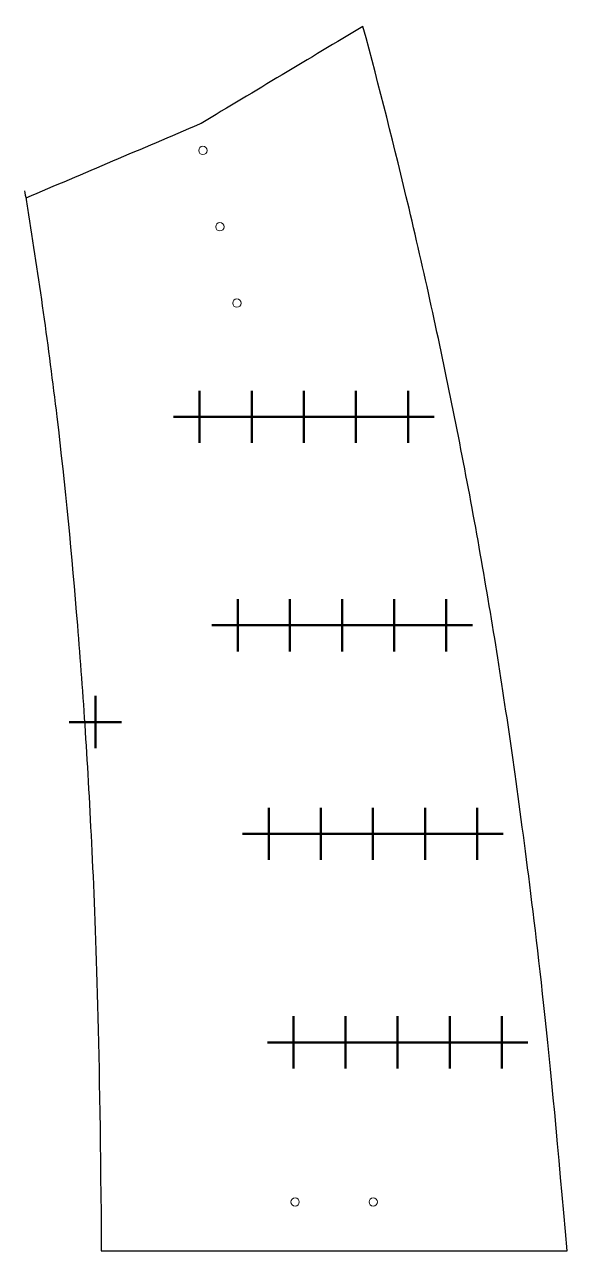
# Model space of a CAD drawing. Header units: inches. Extents: x -241 to 10140, y -1696 to 865.
# Drawn here: x 6798.5 to 6840.5, y 45.9 to 140.3 of the extents above; entities that cross this region are included whole.
import ezdxf

# ---------------------------------------------------------------- set-up
doc = ezdxf.new("R2010")
doc.units = ezdxf.units.IN
doc.header["$MEASUREMENT"] = 0
doc.header["$PDMODE"] = 2
doc.header["$PDSIZE"] = 2
doc.layers.add('Drilling', color=3, linetype='Continuous', lineweight=13)
doc.layers.add('Engrave', color=4, linetype='Continuous', lineweight=50)

# ---------------------------------------------------------------- blocks, each defined once
blk = doc.blocks.new('*U2925')
at = {"layer": 'Engrave'}
blk.add_point((0, 0), dxfattribs=at)
blk = doc.blocks.new('*U2927')
at = {"layer": 'Engrave', "color": 0, "linetype": 'ByBlock', "lineweight": -2, "transparency": 16777216}
for p in [(0, 0), (4, 0), (8, 0), (12, 0), (16, 0)]:
    blk.add_blockref('*U2925', p, dxfattribs=at)
blk = doc.blocks.new('*U2928')
at = {"layer": 'Engrave'}
blk.add_point((0, 0), dxfattribs=at)
blk = doc.blocks.new('*U2929')
at = {"layer": 'Engrave', "color": 0, "linetype": 'ByBlock', "lineweight": -2, "transparency": 16777216}
for p in [(0, 0), (4, 0), (8, 0), (12, 0), (16, 0)]:
    blk.add_blockref('*U2928', p, dxfattribs=at)
blk = doc.blocks.new('*U2930')
at = {"layer": 'Engrave'}
blk.add_point((0, 0), dxfattribs=at)
blk = doc.blocks.new('*U2931')
at = {"layer": 'Engrave', "color": 0, "linetype": 'ByBlock', "lineweight": -2, "transparency": 16777216}
for p in [(0, 0), (4, 0), (8, 0), (12, 0), (16, 0)]:
    blk.add_blockref('*U2930', p, dxfattribs=at)
blk = doc.blocks.new('*U2932')
at = {"layer": 'Engrave'}
blk.add_point((0, 0), dxfattribs=at)
blk = doc.blocks.new('*U2933')
at = {"layer": 'Engrave', "color": 0, "linetype": 'ByBlock', "lineweight": -2, "transparency": 16777216}
for p in [(0, 0), (4, 0), (8, 0), (12, 0), (16, 0)]:
    blk.add_blockref('*U2932', p, dxfattribs=at)

msp = doc.modelspace()

# ---------------------------------------------------------------- linework, layer by layer
msp.add_open_spline([(6798.49975, 127.55583), (6798.57281, 127.10843), (6799.50812, 121.3277), (6801.09768, 110.21364), (6802.62953, 94.21364), (6803.69138, 78.21364), (6804.2761, 62.21364), (6804.38665, 46.21364), (6816.30196, 46.21364), (6828.21727, 46.21364), (6840.13259, 46.21364), (6838.76962, 62.21364), (6836.84888, 78.21364), (6834.50887, 94.21364), (6831.59261, 110.21364), (6828.25344, 125.53288), (6825.71945, 135.51879), (6824.46847, 140.17136), (6820.3272, 137.68806), (6816.18593, 135.20476), (6812.04466, 132.72146), (6812.00376, 132.70061), (6811.96285, 132.67977), (6811.92194, 132.65893), (6807.47873, 130.76822), (6803.03552, 128.87751), (6798.59231, 126.9868)], degree=3, knots=[0, 0, 0, 0, 0.0838866, 1.0838866, 2.0838866, 3.0838866, 4.0838866, 4.0838866, 4.0838866, 5.0838866, 5.0838866, 5.0838866, 6.0838866, 7.0838866, 8.0838866, 9.0838866, 9.95624421, 9.95624421, 9.95624421, 10.95624421, 10.95624421, 10.95624421, 11.95624421, 11.95624421, 11.95624421, 12.95624421, 12.95624421, 12.95624421, 12.95624421])
at = {"layer": 'Drilling'}
for centre in [(6812.18244, 130.6508), (6813.48654, 124.79424), (6814.79064, 118.93768), (6819.25962, 49.96364), (6825.25962, 49.96364)]:
    msp.add_circle(centre, 0.3225, dxfattribs=at)
at = {"layer": 'Engrave'}
msp.add_point((6803.93007, 86.79035), dxfattribs=at)

# ---------------------------------------------------------------- block references
for name, p in [('*U2933', (6811.92751, 110.21364)), ('*U2931', (6814.86558, 94.21364)), ('*U2929', (6817.23323, 78.21364)), ('*U2927', (6819.12995, 62.21364))]:
    msp.add_blockref(name, p, dxfattribs=at)

doc.saveas('drawing.dxf')
